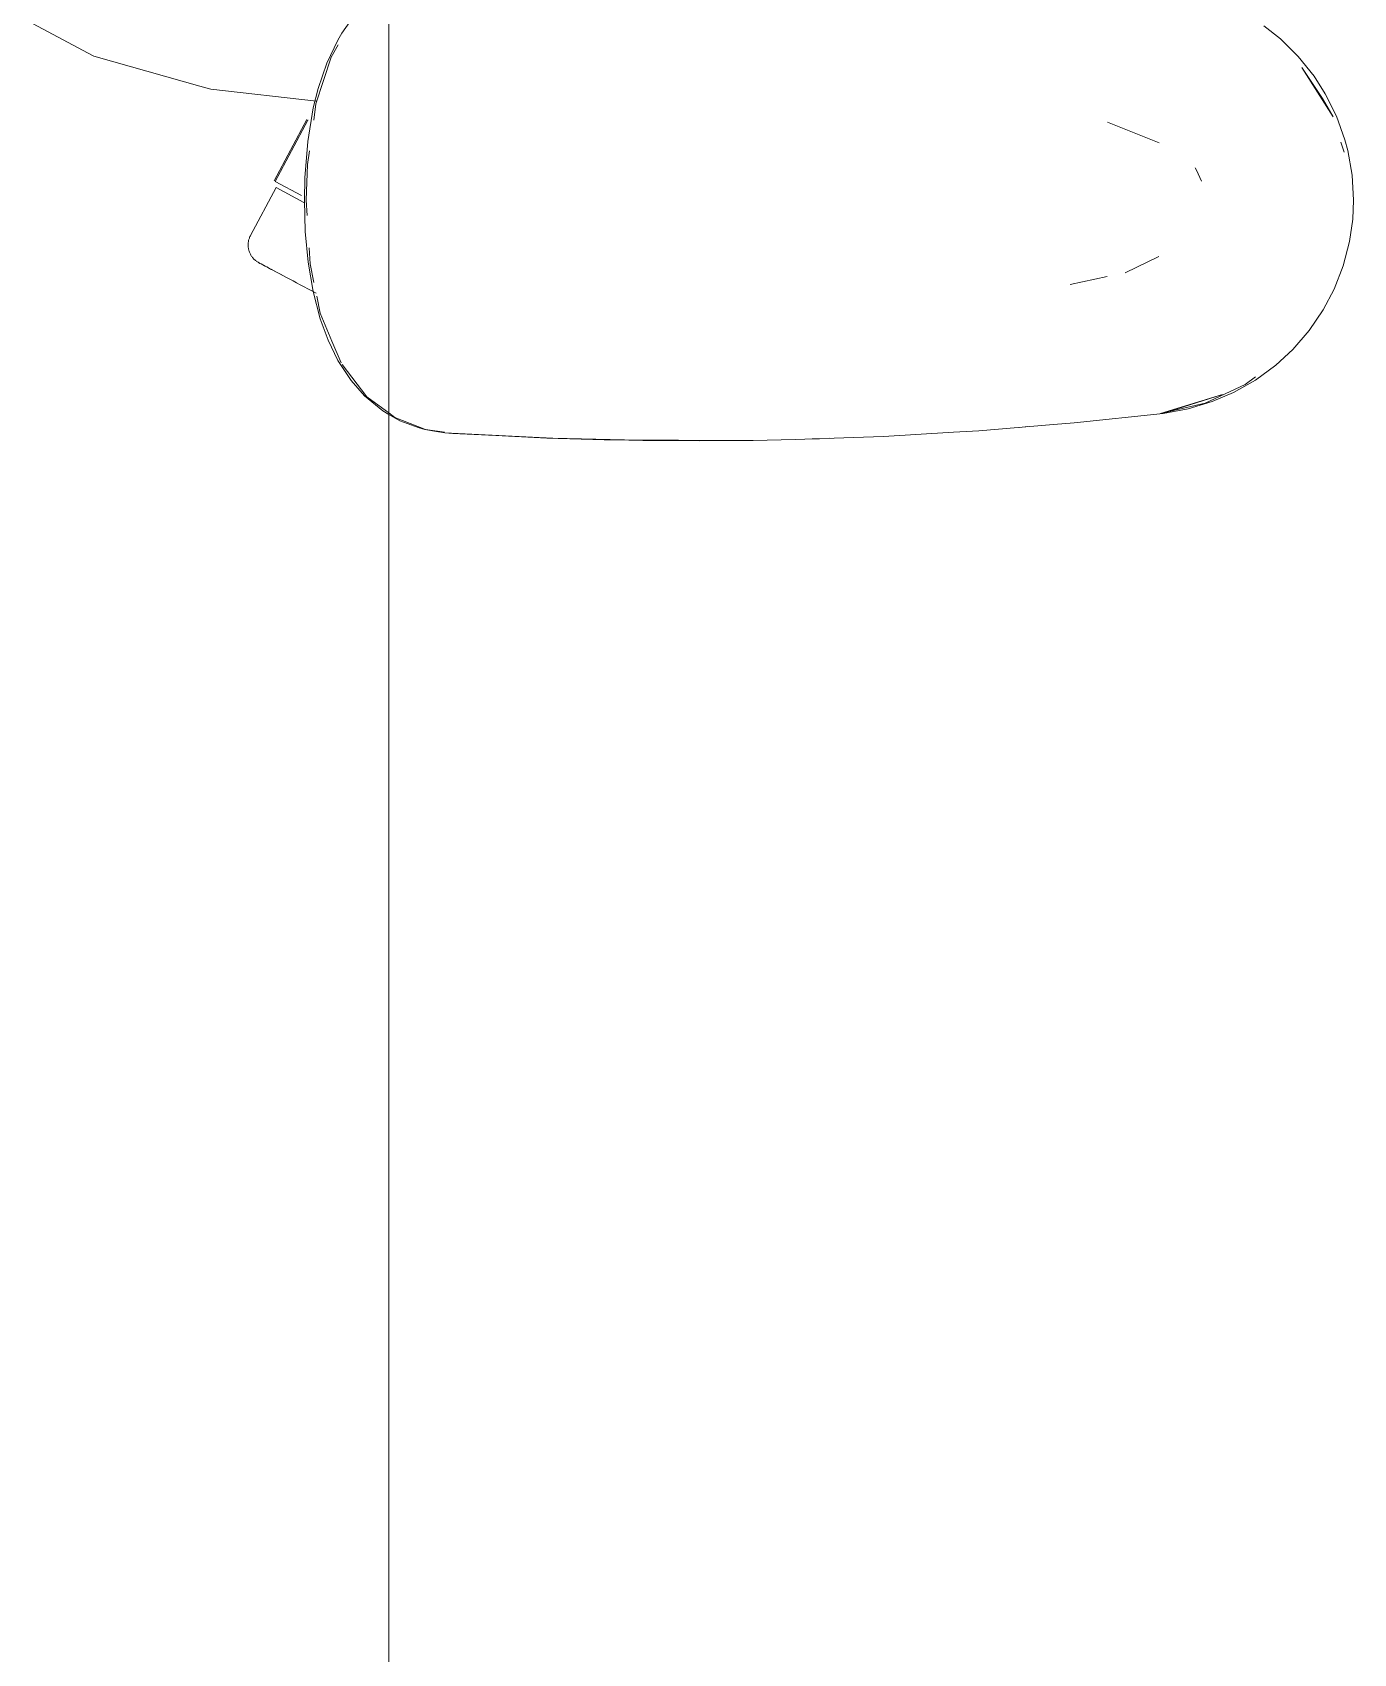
# Model space of a CAD drawing. Header units: millimetres. Extents: x 155927 to 326028, y -36033 to 97293.
# Drawn here: x 223392.7 to 223658.8, y 18254.6 to 18581.2 of the extents above; entities that cross this region are included whole.
import ezdxf

# ---------------------------------------------------------------- set-up
doc = ezdxf.new("R2010")
doc.units = ezdxf.units.MM
doc.header["$MEASUREMENT"] = 0
doc.layers.add('G-IMPT', color=8, linetype='CONTINUOUS', lineweight=9)
doc.layers.add('I-FURN', color=8, linetype='CONTINUOUS', lineweight=9)

msp = doc.modelspace()

# ---------------------------------------------------------------- linework, layer by layer
at = {"layer": 'G-IMPT'}
for p, q in [((223403.91, 18577), (223392.68, 18583.01)), ((223457.41, 18584.48), (223454.97, 18581.02)), ((223451.96, 18575.01), (223454.16, 18579.65)), ((223454.16, 18579.65), (223454.97, 18581.02)), ((223644.04, 18579.88), (223640.73, 18582.51)), ((223647.64, 18576.33), (223644.04, 18579.88)), ((223405.02, 18576.4), (223403.91, 18577)), ((223426.37, 18570.39), (223405.02, 18576.4)), ((223449.79, 18566.84), (223452.82, 18576.23)), ((223452.82, 18576.23), (223454.29, 18578.68)), ((223647.64, 18576.33), (223650.83, 18572.36)), ((223450.22, 18569.92), (223451.96, 18575.01)), ((223654.69, 18564.21), (223648.37, 18574.16)), ((223652.53, 18567.88), (223648.37, 18574.16)), ((223426.37, 18570.39), (223428.63, 18569.76)), ((223449.91, 18567.34), (223428.63, 18569.76)), ((223450.22, 18569.92), (223449.24, 18566)), ((223653.1, 18568.81), (223650.83, 18572.36)), ((223449.33, 18563.55), (223449.79, 18566.84)), ((223654.69, 18564.21), (223652.53, 18567.88)), ((223655.34, 18564.3), (223653.1, 18568.81)), ((223449.24, 18566), (223448.12, 18559.23)), ((223609.21, 18563.13), (223619.63, 18558.99)), ((223655.34, 18564.3), (223657.05, 18559.53)), ((223447.55, 18551.92), (223448.12, 18559.23)), ((223448.06, 18554.58), (223448.46, 18557.36)), ((223656.25, 18559.09), (223656.87, 18557.06)), ((223657.61, 18557.4), (223657.05, 18559.53)), ((223658.49, 18552.45), (223657.61, 18557.4)), ((223448.06, 18554.58), (223447.83, 18547.41)), ((223627.16, 18553.46), (223626.86, 18553.91)), ((223628.17, 18551.24), (223627.16, 18553.46)), ((223447.55, 18551.92), (223447.46, 18547.41)), ((223658.79, 18547.41), (223658.49, 18552.45)), ((223447.46, 18547.41), (223447.64, 18541.07)), ((223448.02, 18544.3), (223447.83, 18547.41)), ((223658.79, 18547.41), (223658.62, 18543.56)), ((223657.97, 18539.05), (223658.62, 18543.56)), ((223448.21, 18534.92), (223447.64, 18541.07)), ((223448.62, 18534.59), (223448.42, 18537.79)), ((223657.97, 18539.05), (223656.71, 18534.18)), ((223448.21, 18534.92), (223449.21, 18528.99)), ((223449.39, 18530.84), (223448.62, 18534.59)), ((223619.54, 18536.03), (223612.76, 18532.77)), ((223654.87, 18529.47), (223656.71, 18534.18)), ((223601.71, 18530.43), (223609.14, 18532)), ((223450.63, 18523.51), (223449.21, 18528.99)), ((223450.66, 18524.63), (223449.95, 18528.09)), ((223652.69, 18525.31), (223654.87, 18529.47)), ((223450.66, 18524.63), (223452.99, 18519)), ((223652.69, 18525.31), (223649.85, 18521.14)), ((223450.63, 18523.51), (223452.22, 18519.18)), ((223649.85, 18521.14), (223646.53, 18517.31)), ((223454.2, 18515.1), (223452.22, 18519.18)), ((223454.83, 18514.61), (223452.99, 18519)), ((223643.1, 18514.14), (223646.53, 18517.31)), ((223454.2, 18515.1), (223456.86, 18511.06)), ((223460.04, 18507.82), (223455.04, 18514.33)), ((223643.1, 18514.14), (223639.01, 18511.15)), ((223456.86, 18511.06), (223459.53, 18508.02)), ((223634.57, 18508.63), (223639.01, 18511.15)), ((223639.05, 18511.84), (223636.95, 18510.24)), ((223463.27, 18504.94), (223459.53, 18508.02)), ((223464.46, 18504.55), (223460.04, 18507.82)), ((223619.91, 18504.46), (223632.37, 18508.29)), ((223632.37, 18508.29), (223623.23, 18505.38)), ((223628.88, 18506.5), (223636.95, 18510.24)), ((223634.57, 18508.63), (223630.33, 18506.82)), ((223464.46, 18504.26), (223463.27, 18504.94)), ((223465.67, 18503.65), (223464.46, 18504.55)), ((223466.7, 18502.98), (223464.46, 18504.26)), ((223602.5, 18502.56), (223620.42, 18504.46)), ((223619.91, 18504.46), (223623.23, 18505.38)), ((223620.42, 18504.46), (223625.47, 18505.36)), ((223628.88, 18506.5), (223620.48, 18504.59)), ((223630.33, 18506.82), (223625.47, 18505.36)), ((223471.86, 18501.24), (223465.67, 18503.65)), ((223466.7, 18502.98), (223470.34, 18501.59)), ((223471.69, 18501.22), (223470.34, 18501.59)), ((223471.69, 18501.22), (223474.08, 18500.78)), ((223471.86, 18501.24), (223475.71, 18500.66)), ((223583.31, 18500.96), (223578.22, 18500.64)), ((223583.31, 18500.96), (223598.37, 18502.21)), ((223591.5, 18501.61), (223593.17, 18501.78)), ((223598.37, 18502.21), (223602.5, 18502.56)), ((223475.73, 18500.53), (223474.08, 18500.78)), ((223496.3, 18499.48), (223475.73, 18500.53)), ((223497.51, 18499.44), (223475.73, 18500.53)), ((223475.73, 18500.53), (223477.33, 18500.41)), ((223497.51, 18499.44), (223477.33, 18500.41)), ((223517.7, 18498.97), (223496.3, 18499.48)), ((223507.87, 18499.13), (223496.3, 18499.48)), ((223496.3, 18499.48), (223497.51, 18499.44)), ((223517.7, 18498.97), (223497.51, 18499.44)), ((223537.88, 18499.02), (223507.87, 18499.13)), ((223517.7, 18498.97), (223507.87, 18499.13)), ((223507.87, 18499.13), (223527.09, 18498.93)), ((223515.66, 18498.99), (223513.75, 18499.06)), ((223517.7, 18499.01), (223515.66, 18498.99)), ((223537.88, 18499.02), (223517.7, 18498.97)), ((223537.88, 18499.02), (223527.09, 18498.93)), ((223537.88, 18499.02), (223546.3, 18499.18)), ((223558.06, 18499.57), (223546.3, 18499.18)), ((223551.24, 18499.32), (223549.74, 18499.31)), ((223553.17, 18499.43), (223551.24, 18499.32)), ((223558.06, 18499.57), (223564.08, 18499.83)), ((223578.22, 18500.64), (223564.08, 18499.83))]:
    msp.add_line(p, q, dxfattribs=at)
at = {"layer": 'I-FURN'}
for p, q in [((223464.46, 18069.61), (223464.46, 19469.61)), ((223464.46, 19469.61), (223464.46, 18069.61)), ((223447.96, 18563.63), (223441.38, 18551.27)), ((223441.56, 18551.18), (223448.13, 18563.54)), ((223448.13, 18563.54), (223448.22, 18563.49)), ((223441.74, 18549.95), (223436.59, 18540.26)), ((223446.85, 18548.37), (223441.56, 18551.18)), ((223447.37, 18546.96), (223441.74, 18549.95)), ((223436.5, 18540.08), (223436.57, 18540.23)), ((223436.57, 18540.23), (223436.59, 18540.26)), ((223436.12, 18538.52), (223436.13, 18538.69)), ((223436.12, 18538.36), (223436.12, 18538.52)), ((223436.12, 18538.2), (223436.12, 18538.36)), ((223436.13, 18538.04), (223436.12, 18538.2)), ((223436.13, 18538.69), (223436.15, 18538.85)), ((223436.15, 18537.88), (223436.13, 18538.04)), ((223436.15, 18538.85), (223436.17, 18539.01)), ((223436.17, 18537.72), (223436.15, 18537.88)), ((223436.17, 18539.01), (223436.2, 18539.16)), ((223436.2, 18537.56), (223436.17, 18537.72)), ((223436.2, 18539.16), (223436.23, 18539.32)), ((223436.24, 18537.41), (223436.2, 18537.56)), ((223436.23, 18539.32), (223436.27, 18539.48)), ((223436.28, 18537.25), (223436.24, 18537.41)), ((223436.27, 18539.48), (223436.32, 18539.63)), ((223436.33, 18537.1), (223436.28, 18537.25)), ((223436.32, 18539.63), (223436.37, 18539.78)), ((223436.38, 18536.94), (223436.33, 18537.1)), ((223436.37, 18539.78), (223436.43, 18539.93)), ((223436.44, 18536.79), (223436.38, 18536.94)), ((223436.43, 18539.93), (223436.5, 18540.08)), ((223436.51, 18536.65), (223436.44, 18536.79)), ((223436.58, 18536.5), (223436.51, 18536.65)), ((223436.66, 18536.36), (223436.58, 18536.5)), ((223436.74, 18536.22), (223436.66, 18536.36)), ((223436.83, 18536.09), (223436.74, 18536.22)), ((223436.92, 18535.96), (223436.83, 18536.09)), ((223437.02, 18535.83), (223436.92, 18535.96)), ((223437.12, 18535.71), (223437.02, 18535.83)), ((223437.23, 18535.59), (223437.12, 18535.71)), ((223437.35, 18535.47), (223437.23, 18535.59)), ((223437.46, 18535.37), (223437.35, 18535.47)), ((223437.59, 18535.26), (223437.46, 18535.37)), ((223437.71, 18535.16), (223437.59, 18535.26)), ((223437.84, 18535.07), (223437.71, 18535.16)), ((223437.98, 18534.98), (223437.84, 18535.07)), ((223438.12, 18534.89), (223437.98, 18534.98)), ((223438.26, 18534.81), (223438.12, 18534.89)), ((223438.3, 18534.79), (223438.26, 18534.81)), ((223438.26, 18534.81), (223438.26, 18534.81)), ((223438.26, 18534.81), (223438.28, 18534.8)), ((223438.28, 18534.8), (223438.34, 18534.77)), ((223438.39, 18534.74), (223438.3, 18534.79)), ((223438.34, 18534.77), (223438.44, 18534.72)), ((223438.51, 18534.68), (223438.39, 18534.74)), ((223438.44, 18534.72), (223438.58, 18534.64)), ((223438.67, 18534.59), (223438.51, 18534.68)), ((223438.58, 18534.64), (223438.76, 18534.55)), ((223438.87, 18534.49), (223438.67, 18534.59)), ((223438.76, 18534.55), (223438.98, 18534.43)), ((223439.11, 18534.36), (223438.87, 18534.49)), ((223438.98, 18534.43), (223439.24, 18534.29)), ((223439.39, 18534.21), (223439.11, 18534.36)), ((223439.24, 18534.29), (223439.53, 18534.13)), ((223439.71, 18534.04), (223439.39, 18534.21)), ((223439.53, 18534.13), (223439.87, 18533.96)), ((223440.06, 18533.85), (223439.71, 18534.04)), ((223439.87, 18533.96), (223440.24, 18533.76)), ((223440.46, 18533.64), (223440.06, 18533.85)), ((223440.24, 18533.76), (223440.65, 18533.54)), ((223440.89, 18533.41), (223440.46, 18533.64)), ((223440.65, 18533.54), (223441.1, 18533.3)), ((223441.35, 18533.17), (223440.89, 18533.41)), ((223441.1, 18533.3), (223441.58, 18533.05)), ((223441.85, 18532.9), (223441.35, 18533.17)), ((223441.58, 18533.05), (223442.1, 18532.77)), ((223442.39, 18532.62), (223441.85, 18532.9)), ((223442.1, 18532.77), (223442.65, 18532.48)), ((223442.96, 18532.31), (223442.39, 18532.62)), ((223442.65, 18532.48), (223443.23, 18532.17)), ((223443.23, 18532.17), (223443.85, 18531.84)), ((223443.85, 18531.84), (223444.5, 18531.5)), ((223444.5, 18531.5), (223445.17, 18531.14)), ((223445.17, 18531.14), (223445.88, 18530.76)), ((223445.88, 18530.76), (223446.62, 18530.37)), ((223446.62, 18530.37), (223447.38, 18529.96)), ((223447.38, 18529.96), (223448.16, 18529.54)), ((223448.16, 18529.54), (223448.98, 18529.11)), ((223448.98, 18529.11), (223449.81, 18528.67))]:
    msp.add_line(p, q, dxfattribs=at)

doc.saveas('drawing.dxf')
